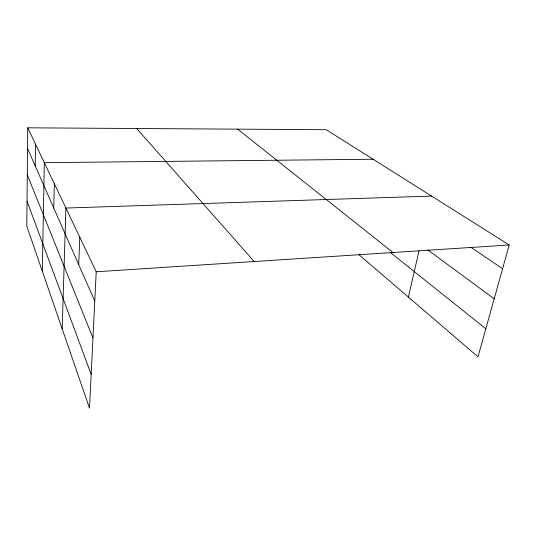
<?xml version="1.0" encoding="UTF-8"?>
<svg xmlns="http://www.w3.org/2000/svg" width="536" height="536" viewBox="0 0 536 536"><rect width="100%" height="100%" fill="white"/><g stroke="black" fill="none" stroke-linecap="round" stroke-linejoin="round"><path stroke-width="0.8" d="M27.731 127.816L26.8 226.185L89.512 408.184L96.212 271.772L27.731 127.816L326.223 129.719L509.2 244.979L478.005 356.835L358.363 254.191M35.215 165.939L35.517 144.171M42.304 271.176L44.314 162.669L373.083 159.239M53.761 208.028L54.35 183.768M62.176 328.856L65.901 208.048L431.567 196.076M78.705 264.643L79.777 237.22M408.399 297.118L418.998 250.875M96.212 271.772L509.2 244.979M470.997 247.364L502.574 268.724M427.741 249.863L494.185 298.807M237.656 129.156L392.995 252.516M390.054 252.275L485.837 328.749M136.7 128.513L254.205 261.521M27.537 148.512L94.772 301.098M27.289 174.87L92.963 337.961M27.035 201.268L91.174 374.336"/></g></svg>
